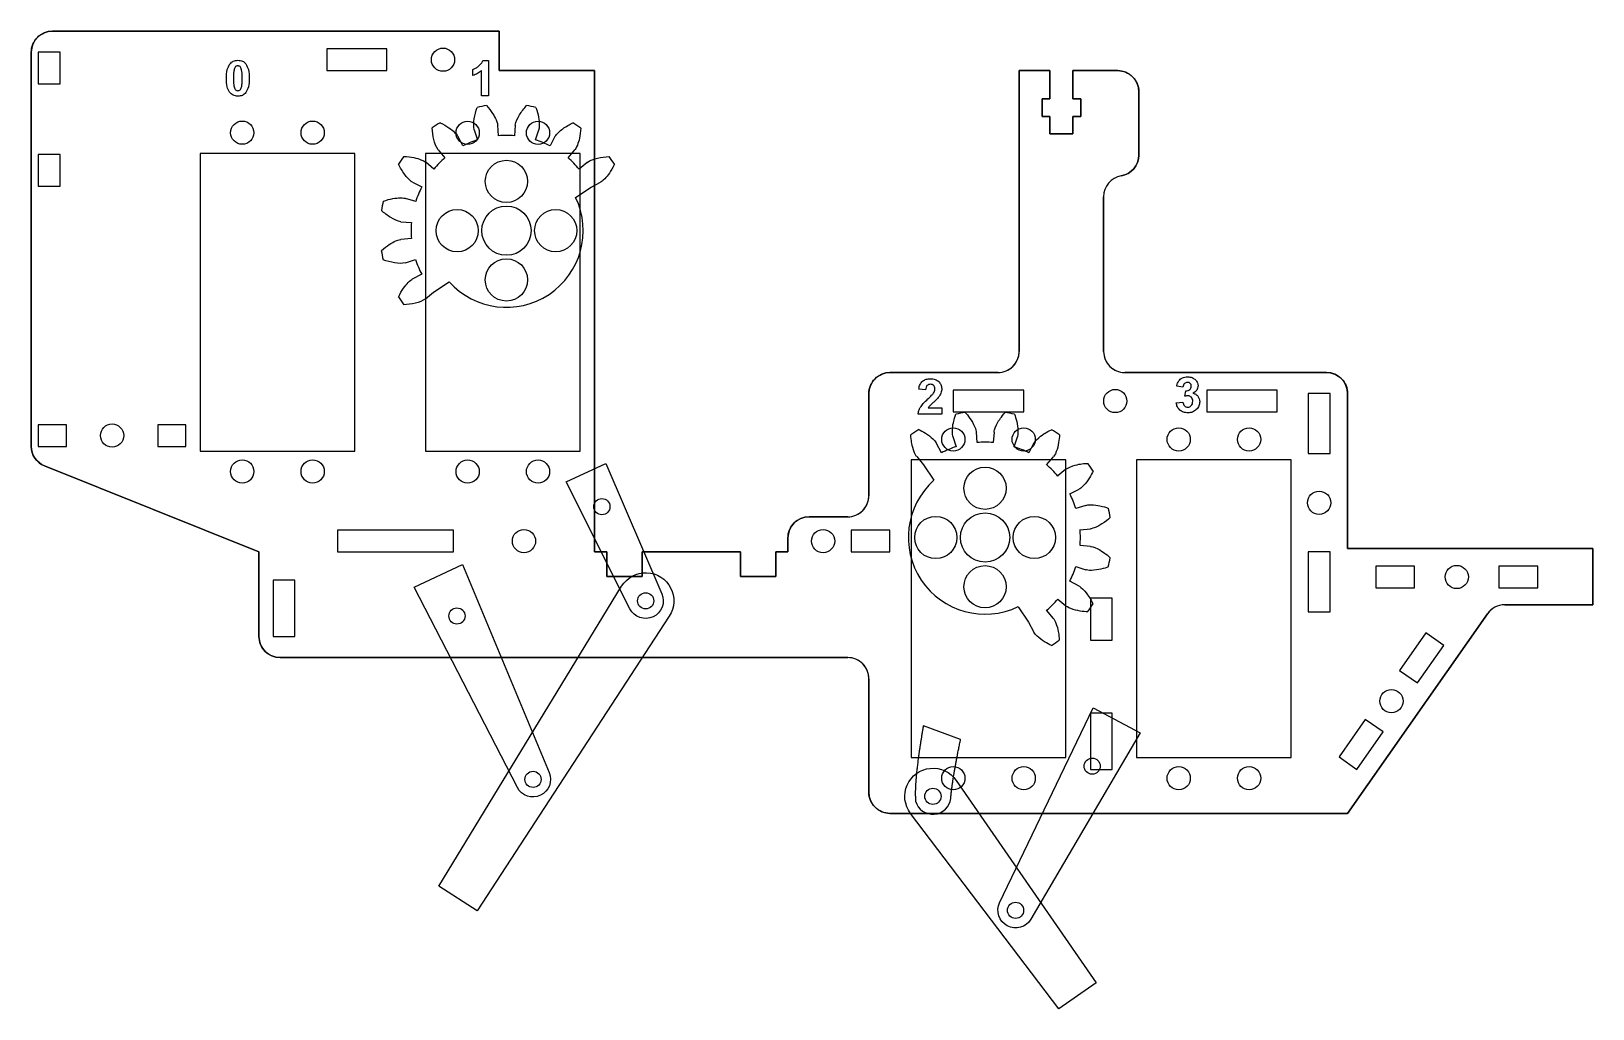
# Model space of a CAD drawing. Header units: millimetres. Extents: x -143 to 79, y 18 to 157.
import ezdxf

# ---------------------------------------------------------------- set-up
doc = ezdxf.new("R2010")
doc.units = ezdxf.units.MM
doc.layers.get('0').update_dxf_attribs({"linetype": 'CONTINUOUS'})

msp = doc.modelspace()

# ---------------------------------------------------------------- linework, layer by layer
for p, q in [((-76.51, 156.54), (-140.01, 156.54)), ((-76.51, 150.94), (-76.51, 156.54)), ((-143.01, 153.54), (-143.01, 97.56)), ((-80.27, 150.23), (-80.27, 151.1)), ((-80.27, 150.23), (-80.27, 151.1)), ((-79.03, 147.34), (-79.03, 150.95)), ((-79.03, 147.34), (-79.03, 150.95)), ((-78.85, 152.37), (-78.07, 152.37)), ((-78.85, 152.37), (-78.07, 152.37)), ((-78.07, 152.37), (-78.07, 147.34)), ((-78.07, 152.37), (-78.07, 147.34)), ((-63.01, 150.94), (-76.51, 150.94)), ((-63.01, 82.54), (-63.01, 150.94)), ((1.69, 150.94), (-2.66, 150.94)), ((-2.66, 150.94), (-2.66, 111.04)), ((1.69, 146.94), (1.69, 150.94)), ((11.34, 150.94), (4.99, 150.94)), ((4.99, 150.94), (4.99, 146.94)), ((-78.07, 147.34), (-79.03, 147.34)), ((-78.07, 147.34), (-79.03, 147.34)), ((0.59, 144.44), (0.59, 146.94)), ((0.59, 146.94), (1.69, 146.94)), ((4.99, 146.94), (6.09, 146.94)), ((6.09, 146.94), (6.09, 144.44)), ((14.34, 138.94), (14.34, 147.94)), ((1.69, 144.44), (0.59, 144.44)), ((1.69, 141.94), (1.69, 144.44)), ((6.09, 144.44), (4.99, 144.44)), ((4.99, 144.44), (4.99, 141.94)), ((-80.07, 142.53), (-79.61, 141.1)), ((-76.61, 141.69), (-76.74, 143.18)), ((-74.24, 143.18), (-74.36, 141.69)), ((-71.36, 141.09), (-70.91, 142.52)), ((-81.69, 140.24), (-82.38, 141.57)), ((-68.6, 141.56), (-69.29, 140.23)), ((4.99, 141.94), (1.69, 141.94)), ((-85.83, 136.95), (-86.97, 137.92)), ((-85.2, 139.69), (-84.24, 138.54)), ((-66.75, 138.53), (-65.78, 139.67)), ((-64.01, 137.9), (-65.16, 136.94)), ((-65.16, 136.94), (-65.16, 136.94)), ((-88.86, 135.1), (-87.53, 134.41)), ((-65.67, 132.92), (-63.46, 134.39)), ((-63.46, 134.39), (-62.13, 135.08)), ((-88.39, 132.34), (-89.82, 132.79)), ((9.34, 111.04), (9.34, 133.02)), ((-90.48, 129.46), (-88.99, 129.34)), ((-88.99, 127.09), (-90.48, 126.96)), ((-89.83, 123.63), (-88.4, 124.09)), ((-87.54, 122.01), (-88.87, 121.32)), ((-87.54, 122.01), (-87.54, 122.01)), ((-85.84, 119.46), (-83.63, 120.94)), ((-86.99, 118.5), (-85.84, 119.46)), ((-5.66, 108.04), (-21.01, 108.04)), ((41.01, 108.04), (12.34, 108.04)), ((-24.01, 105.04), (-24.01, 90.54)), ((-15.96, 105.58), (-16.91, 105.68)), ((-15.96, 105.58), (-16.91, 105.68)), ((20.62, 105.97), (19.73, 106.12)), ((20.62, 105.97), (19.73, 106.12)), ((20.89, 104.66), (21, 105.44)), ((20.89, 104.66), (21, 105.44)), ((44.01, 83.04), (44.01, 105.04)), ((-13.66, 102.13), (-17.02, 102.13)), ((-13.66, 102.13), (-17.02, 102.13)), ((-15.57, 103.02), (-13.66, 103.02)), ((-15.57, 103.02), (-13.66, 103.02)), ((-13.66, 103.02), (-13.66, 102.13)), ((-13.66, 103.02), (-13.66, 102.13)), ((19.66, 103.73), (20.59, 103.84)), ((19.66, 103.73), (20.59, 103.84)), ((-13.69, 96.64), (-14.38, 97.97)), ((-12.06, 98.93), (-11.61, 97.5)), ((-8.61, 98.09), (-8.74, 99.58)), ((-6.23, 99.58), (-6.36, 98.09)), ((-6.36, 98.09), (-6.36, 98.09)), ((-3.36, 97.49), (-2.91, 98.92)), ((-0.6, 97.96), (-1.29, 96.63)), ((-17.2, 96.09), (-16.24, 94.94)), ((-11.61, 97.5), (-11.61, 97.5)), ((-1.29, 96.63), (-1.28, 96.63)), ((1.25, 94.93), (2.22, 96.07)), ((-141.13, 94.78), (-110.66, 82.54)), ((-16.24, 94.94), (-14.76, 92.73)), ((1.25, 94.93), (1.25, 94.93)), ((3.99, 94.3), (2.84, 93.34)), ((2.84, 93.34), (2.85, 93.33)), ((4.54, 90.79), (5.87, 91.48)), ((4.54, 90.79), (4.54, 90.79)), ((6.83, 89.16), (5.4, 88.71)), ((-27.01, 87.54), (-32.51, 87.54)), ((5.4, 88.71), (5.4, 88.71)), ((-35.51, 84.54), (-35.51, 82.54)), ((5.99, 85.71), (7.48, 85.84)), ((5.99, 85.71), (5.99, 85.71)), ((-110.66, 82.54), (-110.66, 70.54)), ((-61.23, 82.54), (-63.01, 82.54)), ((-61.23, 79.04), (-61.23, 82.54)), ((-42.23, 82.54), (-56.23, 82.54)), ((-56.23, 82.54), (-56.23, 79.04)), ((-42.23, 79.04), (-42.23, 82.54)), ((-35.51, 82.54), (-37.23, 82.54)), ((-37.23, 82.54), (-37.23, 79.04)), ((7.48, 83.33), (5.99, 83.46)), ((5.99, 83.46), (5.99, 83.46)), ((78.84, 83.04), (44.01, 83.04)), ((78.84, 75.04), (78.84, 83.04)), ((5.39, 80.47), (5.39, 80.46)), ((5.39, 80.46), (6.82, 80.01)), ((-56.23, 79.04), (-61.23, 79.04)), ((-37.23, 79.04), (-42.23, 79.04)), ((5.86, 77.7), (4.53, 78.39)), ((4.53, 78.39), (4.53, 78.38)), ((2.83, 75.85), (2.83, 75.85)), ((2.83, 75.85), (3.97, 74.88)), ((-2.78, 74.77), (-1.31, 72.56)), ((1.24, 74.26), (1.23, 74.25)), ((2.2, 73.11), (1.24, 74.26)), ((44.01, 45.4), (63.87, 73.76)), ((66.32, 75.04), (78.84, 75.04)), ((-1.31, 72.56), (-0.62, 71.23)), ((-107.66, 67.54), (-27.01, 67.54)), ((-24.01, 64.54), (-24.01, 48.4)), ((-10.97, 55.91), (-16.27, 57.82)), ((-21.01, 45.4), (44.01, 45.4))]:
    msp.add_line(p, q)
for points in [[(11.34, 150.94, -0.414214), (14.34, 147.94), (14.34, 138.94, -0.365977), (11.84, 135.98, 0.365977), (9.34, 133.02), (9.34, 111.04, 0.414214), (12.34, 108.04), (41.01, 108.04, -0.414214), (44.01, 105.04), (44.01, 83.04), (78.84, 83.04), (78.84, 75.04), (66.32, 75.04, 0.244698), (63.87, 73.76), (44.01, 45.4), (-21.01, 45.4, -0.414214), (-24.01, 48.4), (-24.01, 64.54, 0.414214), (-27.01, 67.54), (-107.66, 67.54, -0.414214), (-110.66, 70.54), (-110.66, 82.54), (-141.13, 94.78, -0.306235), (-143.01, 97.56), (-143.01, 153.54, -0.414214), (-140.01, 156.54), (-76.51, 156.54), (-76.51, 150.94), (-63.01, 150.94), (-63.01, 82.54), (-61.23, 82.54), (-61.23, 79.04), (-56.23, 79.04), (-56.23, 82.54), (-42.23, 82.54), (-42.23, 79.04), (-37.23, 79.04), (-37.23, 82.54), (-35.51, 82.54), (-35.51, 84.54, -0.414214), (-32.51, 87.54), (-27.01, 87.54, 0.414214), (-24.01, 90.54), (-24.01, 105.04, -0.414214), (-21.01, 108.04), (-5.66, 108.04, 0.414214), (-2.66, 111.04), (-2.66, 150.94), (1.69, 150.94), (1.69, 146.94), (0.59, 146.94), (0.59, 144.44), (1.69, 144.44), (1.69, 141.94), (4.99, 141.94), (4.99, 144.44), (6.09, 144.44), (6.09, 146.94), (4.99, 146.94), (4.99, 150.94)], [(-66.99, 92.52), (-61.4, 95.12), (-53.42, 76.59, -0.971317), (-57.95, 74.48)], [(-69.42, 51.19, -0.960098), (-73.94, 49.08), (-88.63, 77.56), (-81.74, 80.76)], [(-79.68, 31.54), (-85.1, 35.08), (-59.13, 77.68, -1.015427), (-52.37, 73.41)], [(-5.43, 32.71), (7.85, 60.4), (14.53, 56.85), (-1.01, 30.36, -0.959201)], [(8.29, 21.31), (2.98, 17.64), (-18.09, 45.4, -1.022298), (-11.62, 50.09)]]:
    msp.add_lwpolyline(points, format="xyb", close=True)
for points in [[(-142.01, 149.04), (-138.91, 149.04), (-138.91, 153.54), (-142.01, 153.54)], [(-142.01, 149.04), (-138.91, 149.04), (-138.91, 153.54), (-142.01, 153.54)], [(-101.01, 154.04), (-101.01, 150.94), (-92.51, 150.94), (-92.51, 154.04)], [(-101.01, 154.04), (-101.01, 150.94), (-92.51, 150.94), (-92.51, 154.04)], [(-142.01, 134.54), (-138.91, 134.54), (-138.91, 139.04), (-142.01, 139.04)], [(-142.01, 134.54), (-138.91, 134.54), (-138.91, 139.04), (-142.01, 139.04)], [(-119.03, 96.88), (-97.03, 96.88), (-97.03, 139.18), (-119.03, 139.18)], [(-119.03, 96.88), (-97.03, 96.88), (-97.03, 139.18), (-119.03, 139.18)], [(-65.01, 139.18), (-87.01, 139.18), (-87.01, 96.88), (-65.01, 96.88)], [(-65.01, 139.18), (-87.01, 139.18), (-87.01, 96.88), (-65.01, 96.88)], [(-12.01, 102.44), (-2.01, 102.44), (-2.01, 105.54), (-12.01, 105.54)], [(-12.01, 102.44), (-2.01, 102.44), (-2.01, 105.54), (-12.01, 105.54)], [(24.01, 102.44), (34.01, 102.44), (34.01, 105.54), (24.01, 105.54)], [(24.01, 102.44), (34.01, 102.44), (34.01, 105.54), (24.01, 105.54)], [(38.41, 96.54), (41.51, 96.54), (41.51, 105.04), (38.41, 105.04)], [(38.41, 96.54), (41.51, 96.54), (41.51, 105.04), (38.41, 105.04)], [(-142.01, 100.63), (-142.01, 97.53), (-138.01, 97.53), (-138.01, 100.63)], [(-142.01, 100.63), (-142.01, 97.53), (-138.01, 97.53), (-138.01, 100.63)], [(-121.03, 100.63), (-125.03, 100.63), (-125.03, 97.53), (-121.03, 97.53)], [(-121.03, 100.63), (-125.03, 100.63), (-125.03, 97.53), (-121.03, 97.53)], [(-18.01, 53.32), (3.99, 53.32), (3.99, 95.62), (-18.01, 95.62)], [(-18.01, 53.32), (3.99, 53.32), (3.99, 95.62), (-18.01, 95.62)], [(36.01, 53.32), (36.01, 95.62), (14.01, 95.62), (14.01, 53.32)], [(36.01, 53.32), (36.01, 95.62), (14.01, 95.62), (14.01, 53.32)], [(-99.51, 85.64), (-99.51, 82.54), (-83.01, 82.54), (-83.01, 85.64)], [(-99.51, 85.64), (-99.51, 82.54), (-83.01, 82.54), (-83.01, 85.64)], [(-26.51, 85.64), (-26.51, 82.54), (-21.01, 82.54), (-21.01, 85.64)], [(-26.51, 85.64), (-26.51, 82.54), (-21.01, 82.54), (-21.01, 85.64)], [(38.41, 74.04), (41.51, 74.04), (41.51, 82.54), (38.41, 82.54)], [(38.41, 74.04), (41.51, 74.04), (41.51, 82.54), (38.41, 82.54)], [(48.01, 77.44), (53.51, 77.44), (53.51, 80.54), (48.01, 80.54)], [(48.01, 77.44), (53.51, 77.44), (53.51, 80.54), (48.01, 80.54)], [(65.51, 77.44), (71.01, 77.44), (71.01, 80.54), (65.51, 80.54)], [(65.51, 77.44), (71.01, 77.44), (71.01, 80.54), (65.51, 80.54)], [(-108.66, 70.54), (-105.56, 70.54), (-105.56, 78.54), (-108.66, 78.54)], [(-108.66, 70.54), (-105.56, 70.54), (-105.56, 78.54), (-108.66, 78.54)], [(7.46, 70), (10.56, 70), (10.56, 76), (7.46, 76)], [(7.46, 70), (10.56, 70), (10.56, 76), (7.46, 76)], [(55.13, 71.04), (51.4, 65.72), (53.94, 63.94), (57.67, 69.26)], [(55.13, 71.04), (51.4, 65.72), (53.94, 63.94), (57.67, 69.26)], [(7.46, 51.62), (10.56, 51.62), (10.56, 59.62), (7.46, 59.62)], [(7.46, 51.62), (10.56, 51.62), (10.56, 59.62), (7.46, 59.62)], [(49.06, 56.97), (46.52, 58.75), (42.8, 53.43), (45.34, 51.65)], [(49.06, 56.97), (46.52, 58.75), (42.8, 53.43), (45.34, 51.65)]]:
    msp.add_lwpolyline(points, close=True)
for centre, radius in [((-84.51, 152.49), 1.65), ((-84.51, 152.49), 1.65), ((-113.03, 142.12), 1.65), ((-113.03, 142.12), 1.65), ((-103.03, 142.12), 1.65), ((-103.03, 142.12), 1.65), ((-81.01, 142.1), 1.65), ((-81.01, 142.1), 1.65), ((-71.01, 142.1), 1.65), ((-71.01, 142.1), 1.65), ((-75.5, 135.2), 3), ((-82.5, 128.2), 3), ((-75.5, 128.2), 3.5), ((-68.5, 128.2), 3), ((-75.5, 121.2), 3), ((11, 103.99), 1.65), ((11, 103.99), 1.65), ((-131.52, 99.08), 1.65), ((-131.52, 99.08), 1.65), ((-12.01, 98.54), 1.65), ((-12.01, 98.54), 1.65), ((-2.01, 98.54), 1.65), ((-2.01, 98.54), 1.65), ((20.01, 98.54), 1.65), ((20.01, 98.54), 1.65), ((30.01, 98.54), 1.65), ((30.01, 98.54), 1.65), ((-113.03, 93.98), 1.65), ((-113.03, 93.98), 1.65), ((-103.03, 93.98), 1.65), ((-103.03, 93.98), 1.65), ((-81.01, 93.97), 1.65), ((-81.01, 93.97), 1.65), ((-71.01, 93.97), 1.65), ((-71.01, 93.97), 1.65), ((-7.5, 91.6), 3), ((39.96, 89.54), 1.65), ((39.96, 89.54), 1.65), ((-61.94, 88.98), 1.15), ((-14.5, 84.6), 3), ((-7.5, 84.6), 3.5), ((-0.5, 84.6), 3), ((-73.01, 84.09), 1.65), ((-73.01, 84.09), 1.65), ((-30.51, 84.09), 1.65), ((-30.51, 84.09), 1.65), ((-7.5, 77.6), 3), ((59.51, 78.99), 1.65), ((59.51, 78.99), 1.65), ((-55.72, 75.6), 1.15), ((-55.72, 75.6), 1.15), ((-82.53, 73.45), 1.15), ((50.23, 61.35), 1.65), ((50.23, 61.35), 1.65), ((7.72, 52.11), 1.15), ((-71.72, 50.23), 1.15), ((-71.72, 50.23), 1.15), ((-12.01, 50.4), 1.65), ((-12.01, 50.4), 1.65), ((-2.01, 50.4), 1.65), ((-2.01, 50.4), 1.65), ((20.01, 50.4), 1.65), ((20.01, 50.4), 1.65), ((30.01, 50.4), 1.65), ((30.01, 50.4), 1.65), ((-14.91, 47.82), 1.15), ((-14.91, 47.82), 1.15), ((-3.17, 31.62), 1.15), ((-3.17, 31.62), 1.15)]:
    msp.add_circle(centre, radius)
for centre, radius, start, end in [((-140.01, 153.54), 3, 90, 180), ((11.34, 147.94), 3, 0, 90), ((-75.5, 128.2), 18, 99.081, 103.319), ((-75.5, 128.2), 18, 76.5811, 80.819), ((-75.5, 128.2), 18, 121.581, 125.819), ((-75.5, 128.2), 18, 54.081, 58.319), ((-75.5, 128.2), 13.54, 107.6837, 117.2163), ((-75.5, 128.2), 13.54, 85.1837, 94.7163), ((-75.5, 128.2), 13.54, 62.6837, 72.2163), ((-75.5, 128.2), 18, 144.081, 148.319), ((-75.5, 128.2), 13.54, 130.1837, 139.7163), ((-75.5, 128.2), 13.54, 40.1828, 49.7163), ((-75.5, 128.2), 18, 31.581, 35.819), ((11.34, 138.94), 3, -80.4059, 0), ((12.34, 133.02), 3, 99.5941, 180), ((-75.5, 128.2), 13.54, 152.6837, 162.2163), ((-75.5, 128.2), 18, 166.581, 170.819), ((-75.5, 128.2), 10.9, -138.2369, 25.6369), ((-75.5, 128.2), 13.54, 175.1837, 184.7163), ((-75.5, 128.2), 18, 189.081, 193.319), ((-75.5, 128.2), 13.54, 197.6837, 207.2167), ((-75.5, 128.2), 18, 211.581, 215.819), ((-5.66, 111.04), 3, -90, 0), ((12.34, 111.04), 3, 180, 270), ((-21.01, 105.04), 3, 90, 180), ((41.01, 105.04), 3, 0, 90), ((-7.5, 84.6), 18, 99.0743, 103.3123), ((-7.5, 84.6), 18, 76.5743, 80.8123), ((-7.5, 84.6), 18, 121.5743, 125.8123), ((-7.5, 84.6), 18, 54.0743, 58.3123), ((-7.5, 84.6), 13.54, 85.1714, 94.7145), ((-140.01, 97.56), 3, 180, 248.1056), ((-7.5, 84.6), 13.54, 107.6744, 117.2146), ((-7.5, 84.6), 13.54, 62.6687, 72.2145), ((-7.5, 84.6), 13.54, 40.1665, 49.7176), ((-7.5, 84.6), 18, 31.5743, 35.8123), ((-7.5, 84.6), 10.9, 131.7574, 295.6375), ((-27.01, 90.54), 3, -90, 0), ((-7.5, 84.6), 13.54, 17.6653, 27.2197), ((-7.5, 84.6), 18, 9.0743, 13.3123), ((-32.51, 84.54), 3, 90, 180), ((-7.5, 84.6), 13.54, -4.8347, 4.7209), ((-7.5, 84.6), 13.54, 332.6664, 342.2209), ((-7.5, 84.6), 18, 346.5743, 350.8123), ((-7.5, 84.6), 13.54, 310.1685, 319.7198), ((-7.5, 84.6), 18, 324.0743, 328.3123), ((66.32, 72.04), 3, 90, 145), ((-107.66, 70.54), 3, 180, 270), ((-7.5, 84.6), 18, 301.5743, 305.8123), ((-27.01, 64.54), 3, 0, 90), ((-21.01, 48.4), 3, 180, 270), ((-14.91, 47.82), 2.55, 195.3253, 353.4323)]:
    msp.add_arc(centre, radius, start, end)
for points, degree, knots in [([(-115.28, 149.87), (-115.28, 150.28), (-115.27, 151), (-114.93, 151.63), (-114.79, 151.9)], 3, [0, 0, 0, 0, 0.1223003, 0.2122545, 0.2122545, 0.2122545, 0.2122545]), ([(-115.28, 149.87), (-115.28, 150.28), (-115.27, 151), (-114.93, 151.63), (-114.79, 151.9)], 3, [0, 0, 0, 0, 0.1223003, 0.2122545, 0.2122545, 0.2122545, 0.2122545]), ([(-114.79, 151.9), (-114.64, 152.05), (-114.32, 152.36), (-113.88, 152.4), (-113.66, 152.41)], 3, [0, 0, 0, 0, 0.0620552, 0.1280818, 0.1280818, 0.1280818, 0.1280818]), ([(-114.79, 151.9), (-114.64, 152.05), (-114.32, 152.36), (-113.88, 152.4), (-113.66, 152.41)], 3, [0, 0, 0, 0, 0.0620552, 0.1280818, 0.1280818, 0.1280818, 0.1280818]), ([(-114.18, 151.11), (-114.21, 150.94), (-114.28, 150.53), (-114.28, 150.11), (-114.28, 149.85)], 3, [0, 0, 0, 0, 0.0505376, 0.1260299, 0.1260299, 0.1260299, 0.1260299]), ([(-113.97, 151.51), (-114.01, 151.46), (-114.12, 151.34), (-114.16, 151.19), (-114.18, 151.11)], 3, [0, 0, 0, 0, 0.01959082, 0.04549362, 0.04549362, 0.04549362, 0.04549362]), ([(-113.66, 151.62), (-113.71, 151.61), (-113.83, 151.6), (-113.92, 151.54), (-113.97, 151.51)], 3, [0, 0, 0, 0, 0.01673104, 0.03361499, 0.03361499, 0.03361499, 0.03361499]), ([(-113.66, 152.41), (-113.43, 152.4), (-112.99, 152.36), (-112.67, 152.05), (-112.52, 151.9)], 3, [0, 0, 0, 0, 0.0661437, 0.1287183, 0.1287183, 0.1287183, 0.1287183]), ([(-113.66, 152.41), (-113.43, 152.4), (-112.99, 152.36), (-112.67, 152.05), (-112.52, 151.9)], 3, [0, 0, 0, 0, 0.0661437, 0.1287183, 0.1287183, 0.1287183, 0.1287183]), ([(-113.35, 151.51), (-113.4, 151.54), (-113.49, 151.6), (-113.6, 151.61), (-113.66, 151.62)], 3, [0, 0, 0, 0, 0.01666258, 0.0333094, 0.0333094, 0.0333094, 0.0333094]), ([(-113.12, 151.06), (-113.15, 151.16), (-113.19, 151.32), (-113.3, 151.45), (-113.35, 151.51)], 3, [0, 0, 0, 0, 0.02938423, 0.05006312, 0.05006312, 0.05006312, 0.05006312]), ([(-113.04, 149.85), (-113.03, 150.1), (-113.03, 150.51), (-113.1, 150.91), (-113.12, 151.06)], 3, [0, 0, 0, 0, 0.074374, 0.1215029, 0.1215029, 0.1215029, 0.1215029]), ([(-112.52, 151.9), (-112.38, 151.63), (-112.04, 150.99), (-112.03, 150.27), (-112.03, 149.85)], 3, [0, 0, 0, 0, 0.0896154, 0.2125023, 0.2125023, 0.2125023, 0.2125023]), ([(-112.52, 151.9), (-112.38, 151.63), (-112.04, 150.99), (-112.03, 150.27), (-112.03, 149.85)], 3, [0, 0, 0, 0, 0.0896154, 0.2125023, 0.2125023, 0.2125023, 0.2125023]), ([(-80.27, 151.1), (-80.14, 151.15), (-79.85, 151.27), (-79.59, 151.46), (-79.46, 151.56)], 3, [0, 0, 0, 0, 0.04306039, 0.09432315, 0.09432315, 0.09432315, 0.09432315]), ([(-80.27, 151.1), (-80.14, 151.15), (-79.85, 151.27), (-79.59, 151.46), (-79.46, 151.56)], 3, [0, 0, 0, 0, 0.04306039, 0.09432315, 0.09432315, 0.09432315, 0.09432315]), ([(-79.03, 150.95), (-79.22, 150.8), (-79.59, 150.49), (-80.04, 150.32), (-80.27, 150.23)], 3, [0, 0, 0, 0, 0.0715553, 0.1447211, 0.1447211, 0.1447211, 0.1447211]), ([(-79.03, 150.95), (-79.22, 150.8), (-79.59, 150.49), (-80.04, 150.32), (-80.27, 150.23)], 3, [0, 0, 0, 0, 0.0715553, 0.1447211, 0.1447211, 0.1447211, 0.1447211]), ([(-79.46, 151.56), (-79.32, 151.68), (-79.06, 151.9), (-78.92, 152.22), (-78.85, 152.37)], 3, [0, 0, 0, 0, 0.0526879, 0.1015913, 0.1015913, 0.1015913, 0.1015913]), ([(-79.46, 151.56), (-79.32, 151.68), (-79.06, 151.9), (-78.92, 152.22), (-78.85, 152.37)], 3, [0, 0, 0, 0, 0.0526879, 0.1015913, 0.1015913, 0.1015913, 0.1015913]), ([(-114.84, 147.86), (-114.97, 148.12), (-115.28, 148.74), (-115.28, 149.45), (-115.28, 149.87)], 3, [0, 0, 0, 0, 0.0852498, 0.2080389, 0.2080389, 0.2080389, 0.2080389]), ([(-114.84, 147.86), (-114.97, 148.12), (-115.28, 148.74), (-115.28, 149.45), (-115.28, 149.87)], 3, [0, 0, 0, 0, 0.0852498, 0.2080389, 0.2080389, 0.2080389, 0.2080389]), ([(-114.28, 149.85), (-114.28, 149.61), (-114.28, 149.2), (-114.22, 148.8), (-114.19, 148.64)], 3, [0, 0, 0, 0, 0.0744594, 0.1218422, 0.1218422, 0.1218422, 0.1218422]), ([(-114.19, 148.64), (-114.16, 148.55), (-114.12, 148.38), (-114.01, 148.26), (-113.97, 148.2)], 3, [0, 0, 0, 0, 0.02911412, 0.04957076, 0.04957076, 0.04957076, 0.04957076]), ([(-113.13, 148.6), (-113.11, 148.77), (-113.03, 149.18), (-113.03, 149.6), (-113.04, 149.85)], 3, [0, 0, 0, 0, 0.050284, 0.1256909, 0.1256909, 0.1256909, 0.1256909]), ([(-112.03, 149.85), (-112.03, 149.44), (-112.04, 148.71), (-112.38, 148.08), (-112.52, 147.81)], 3, [0, 0, 0, 0, 0.1228104, 0.2129205, 0.2129205, 0.2129205, 0.2129205]), ([(-112.03, 149.85), (-112.03, 149.44), (-112.04, 148.71), (-112.38, 148.08), (-112.52, 147.81)], 3, [0, 0, 0, 0, 0.1228104, 0.2129205, 0.2129205, 0.2129205, 0.2129205]), ([(-113.66, 147.3), (-113.89, 147.32), (-114.35, 147.37), (-114.67, 147.7), (-114.84, 147.86)], 3, [0, 0, 0, 0, 0.0675224, 0.1342885, 0.1342885, 0.1342885, 0.1342885]), ([(-113.66, 147.3), (-113.89, 147.32), (-114.35, 147.37), (-114.67, 147.7), (-114.84, 147.86)], 3, [0, 0, 0, 0, 0.0675224, 0.1342885, 0.1342885, 0.1342885, 0.1342885]), ([(-113.97, 148.2), (-113.92, 148.17), (-113.83, 148.11), (-113.71, 148.1), (-113.66, 148.09)], 3, [0, 0, 0, 0, 0.01675697, 0.03347382, 0.03347382, 0.03347382, 0.03347382]), ([(-113.66, 148.09), (-113.6, 148.1), (-113.49, 148.11), (-113.39, 148.17), (-113.35, 148.2)], 3, [0, 0, 0, 0, 0.01671684, 0.03347383, 0.03347383, 0.03347383, 0.03347383]), ([(-112.52, 147.81), (-112.68, 147.66), (-112.99, 147.35), (-113.43, 147.32), (-113.66, 147.3)], 3, [0, 0, 0, 0, 0.0620552, 0.1280817, 0.1280817, 0.1280817, 0.1280817]), ([(-112.52, 147.81), (-112.68, 147.66), (-112.99, 147.35), (-113.43, 147.32), (-113.66, 147.3)], 3, [0, 0, 0, 0, 0.0620552, 0.1280817, 0.1280817, 0.1280817, 0.1280817]), ([(-113.35, 148.2), (-113.3, 148.25), (-113.2, 148.37), (-113.16, 148.52), (-113.13, 148.6)], 3, [0, 0, 0, 0, 0.01979271, 0.0457756, 0.0457756, 0.0457756, 0.0457756]), ([(-80.07, 142.53), (-80.19, 143), (-80.15, 143.58), (-79.99, 144.64), (-79.84, 145.19), (-79.65, 145.72)], 3, [-0.3238903, -0.3238903, -0.3238903, -0.3238903, -0.167148, -0.167148, 0, 0, 0, 0]), ([(-78.34, 145.97), (-77.62, 145.18), (-77.19, 144.46), (-76.79, 143.52), (-76.75, 143.26), (-76.74, 143.18)], 3, [-0.05607767, -0.05607767, -0.05607767, -0.05607767, -0.02449158, -0.02449158, 0, 0, 0, 0]), ([(-74.24, 143.18), (-74.17, 143.67), (-73.91, 144.19), (-73.35, 145.11), (-73, 145.56), (-72.63, 145.97)], 3, [-0.3238866, -0.3238866, -0.3238866, -0.3238866, -0.1671458, -0.1671458, 0, 0, 0, 0]), ([(-71.32, 145.71), (-70.96, 144.7), (-70.84, 143.87), (-70.83, 142.85), (-70.89, 142.6), (-70.91, 142.52)], 3, [-0.05606798, -0.05606798, -0.05606798, -0.05606798, -0.02449158, -0.02449158, 0, 0, 0, 0]), ([(-85.2, 139.69), (-85.49, 140.08), (-85.68, 140.63), (-85.94, 141.67), (-86.01, 142.24), (-86.03, 142.8)], 3, [-0.3238902, -0.3238902, -0.3238902, -0.3238902, -0.167148, -0.167148, 0, 0, 0, 0]), ([(-84.93, 143.53), (-83.95, 143.08), (-83.28, 142.57), (-82.55, 141.86), (-82.42, 141.64), (-82.38, 141.57)], 3, [-0.05607767, -0.05607767, -0.05607767, -0.05607767, -0.02449158, -0.02449158, 0, 0, 0, 0]), ([(-68.6, 141.56), (-68.35, 141.98), (-67.91, 142.36), (-67.05, 143), (-66.55, 143.28), (-66.05, 143.52)], 3, [-0.3238802, -0.3238802, -0.3238802, -0.3238802, -0.1671421, -0.1671421, 0, 0, 0, 0]), ([(-64.94, 142.78), (-64.99, 141.7), (-65.2, 140.89), (-65.58, 139.95), (-65.73, 139.74), (-65.78, 139.67)], 3, [-0.05610873, -0.05610873, -0.05610873, -0.05610873, -0.02449158, -0.02449158, 0, 0, 0, 0]), ([(-88.86, 135.1), (-89.28, 135.35), (-89.66, 135.79), (-90.3, 136.65), (-90.58, 137.15), (-90.82, 137.65)], 3, [-0.3238902, -0.3238902, -0.3238902, -0.3238902, -0.167148, -0.167148, 0, 0, 0, 0]), ([(-90.08, 138.76), (-89, 138.71), (-88.19, 138.5), (-87.25, 138.12), (-87.04, 137.97), (-86.97, 137.92)], 3, [-0.05607763, -0.05607763, -0.05607763, -0.05607763, -0.02449158, -0.02449158, 0, 0, 0, 0]), ([(-64.01, 137.9), (-63.62, 138.19), (-63.07, 138.38), (-62.03, 138.64), (-61.46, 138.71), (-60.9, 138.73)], 3, [-0.3238921, -0.3238921, -0.3238921, -0.3238921, -0.1671489, -0.1671489, 0, 0, 0, 0]), ([(-60.17, 137.63), (-60.62, 136.65), (-61.13, 135.98), (-61.84, 135.26), (-62.06, 135.12), (-62.13, 135.08)], 3, [-0.05617998, -0.05617998, -0.05617998, -0.05617998, -0.02453467, -0.02453467, 0, 0, 0, 0]), ([(-90.48, 129.46), (-90.97, 129.53), (-91.49, 129.79), (-92.41, 130.35), (-92.86, 130.7), (-93.27, 131.07)], 3, [-0.3238902, -0.3238902, -0.3238902, -0.3238902, -0.167148, -0.167148, 0, 0, 0, 0]), ([(-93.01, 132.38), (-92, 132.74), (-91.17, 132.86), (-90.15, 132.87), (-89.9, 132.81), (-89.82, 132.79)], 3, [-0.05607763, -0.05607763, -0.05607763, -0.05607763, -0.02449159, -0.02449159, 0, 0, 0, 0]), ([(-93.27, 125.36), (-92.48, 126.08), (-91.76, 126.51), (-90.82, 126.91), (-90.56, 126.95), (-90.48, 126.96)], 3, [-0.0560776, -0.0560776, -0.0560776, -0.0560776, -0.02449159, -0.02449159, 0, 0, 0, 0]), ([(-89.83, 123.63), (-90.3, 123.51), (-90.88, 123.55), (-91.94, 123.71), (-92.49, 123.86), (-93.02, 124.05)], 3, [-0.3238902, -0.3238902, -0.3238902, -0.3238902, -0.1671479, -0.1671479, 0, 0, 0, 0]), ([(-90.83, 118.77), (-90.38, 119.75), (-89.87, 120.42), (-89.16, 121.15), (-88.94, 121.28), (-88.87, 121.32)], 3, [-0.05607302, -0.05607302, -0.05607302, -0.05607302, -0.02448977, -0.02448977, 0, 0, 0, 0]), ([(-86.99, 118.5), (-87.38, 118.21), (-87.93, 118.02), (-88.97, 117.76), (-89.54, 117.69), (-90.1, 117.67)], 3, [-0.323896, -0.323896, -0.323896, -0.323896, -0.1671479, -0.1671479, 0, 0, 0, 0]), ([(-16.91, 105.68), (-16.88, 105.92), (-16.81, 106.36), (-16.51, 106.67), (-16.38, 106.82)], 3, [0, 0, 0, 0, 0.0703626, 0.128535, 0.128535, 0.128535, 0.128535]), ([(-16.91, 105.68), (-16.88, 105.92), (-16.81, 106.36), (-16.51, 106.67), (-16.38, 106.82)], 3, [0, 0, 0, 0, 0.0703626, 0.128535, 0.128535, 0.128535, 0.128535]), ([(-16.38, 106.82), (-16.21, 106.92), (-15.87, 107.13), (-15.46, 107.15), (-15.25, 107.16)], 3, [0, 0, 0, 0, 0.056979, 0.1196126, 0.1196126, 0.1196126, 0.1196126]), ([(-16.38, 106.82), (-16.21, 106.92), (-15.87, 107.13), (-15.46, 107.15), (-15.25, 107.16)], 3, [0, 0, 0, 0, 0.056979, 0.1196126, 0.1196126, 0.1196126, 0.1196126]), ([(-15.25, 107.16), (-15.02, 107.15), (-14.59, 107.13), (-14.24, 106.88), (-14.08, 106.76)], 3, [0, 0, 0, 0, 0.0669735, 0.1255622, 0.1255622, 0.1255622, 0.1255622]), ([(-15.25, 107.16), (-15.02, 107.15), (-14.59, 107.13), (-14.24, 106.88), (-14.08, 106.76)], 3, [0, 0, 0, 0, 0.0669735, 0.1255622, 0.1255622, 0.1255622, 0.1255622]), ([(-14.08, 106.76), (-13.96, 106.62), (-13.71, 106.34), (-13.68, 105.96), (-13.66, 105.77)], 3, [0, 0, 0, 0, 0.054981, 0.1106017, 0.1106017, 0.1106017, 0.1106017]), ([(-14.08, 106.76), (-13.96, 106.62), (-13.71, 106.34), (-13.68, 105.96), (-13.66, 105.77)], 3, [0, 0, 0, 0, 0.054981, 0.1106017, 0.1106017, 0.1106017, 0.1106017]), ([(19.73, 106.12), (19.76, 106.26), (19.82, 106.52), (19.95, 106.74), (20.01, 106.85)], 3, [0, 0, 0, 0, 0.04244248, 0.07794465, 0.07794465, 0.07794465, 0.07794465]), ([(19.73, 106.12), (19.76, 106.26), (19.82, 106.52), (19.95, 106.74), (20.01, 106.85)], 3, [0, 0, 0, 0, 0.04244248, 0.07794465, 0.07794465, 0.07794465, 0.07794465]), ([(20.01, 106.85), (20.08, 106.93), (20.22, 107.11), (20.42, 107.22), (20.53, 107.27)], 3, [0, 0, 0, 0, 0.03307989, 0.06788836, 0.06788836, 0.06788836, 0.06788836]), ([(20.01, 106.85), (20.08, 106.93), (20.22, 107.11), (20.42, 107.22), (20.53, 107.27)], 3, [0, 0, 0, 0, 0.03307989, 0.06788836, 0.06788836, 0.06788836, 0.06788836]), ([(20.53, 107.27), (20.65, 107.32), (20.89, 107.41), (21.14, 107.43), (21.28, 107.43)], 3, [0, 0, 0, 0, 0.03737064, 0.07695834, 0.07695834, 0.07695834, 0.07695834]), ([(20.53, 107.27), (20.65, 107.32), (20.89, 107.41), (21.14, 107.43), (21.28, 107.43)], 3, [0, 0, 0, 0, 0.03737064, 0.07695834, 0.07695834, 0.07695834, 0.07695834]), ([(21.25, 106.64), (21.17, 106.63), (21.01, 106.62), (20.89, 106.52), (20.83, 106.47)], 3, [0, 0, 0, 0, 0.02321154, 0.04631841, 0.04631841, 0.04631841, 0.04631841]), ([(21.25, 106.64), (21.17, 106.63), (21.01, 106.62), (20.89, 106.52), (20.83, 106.47)], 3, [0, 0, 0, 0, 0.02321154, 0.04631841, 0.04631841, 0.04631841, 0.04631841]), ([(21.65, 106.49), (21.59, 106.54), (21.48, 106.63), (21.33, 106.64), (21.25, 106.64)], 3, [0, 0, 0, 0, 0.02083437, 0.04361986, 0.04361986, 0.04361986, 0.04361986]), ([(21.65, 106.49), (21.59, 106.54), (21.48, 106.63), (21.33, 106.64), (21.25, 106.64)], 3, [0, 0, 0, 0, 0.02083437, 0.04361986, 0.04361986, 0.04361986, 0.04361986]), ([(21.28, 107.43), (21.5, 107.42), (21.93, 107.38), (22.25, 107.11), (22.41, 106.98)], 3, [0, 0, 0, 0, 0.0647353, 0.124887, 0.124887, 0.124887, 0.124887]), ([(21.28, 107.43), (21.5, 107.42), (21.93, 107.38), (22.25, 107.11), (22.41, 106.98)], 3, [0, 0, 0, 0, 0.0647353, 0.124887, 0.124887, 0.124887, 0.124887]), ([(21.8, 106.09), (21.8, 106.17), (21.79, 106.32), (21.69, 106.44), (21.65, 106.49)], 3, [0, 0, 0, 0, 0.02303834, 0.04394461, 0.04394461, 0.04394461, 0.04394461]), ([(21.8, 106.09), (21.8, 106.17), (21.79, 106.32), (21.69, 106.44), (21.65, 106.49)], 3, [0, 0, 0, 0, 0.02303834, 0.04394461, 0.04394461, 0.04394461, 0.04394461]), ([(22.41, 106.98), (22.51, 106.86), (22.71, 106.61), (22.75, 106.3), (22.76, 106.15)], 3, [0, 0, 0, 0, 0.04735159, 0.09231322, 0.09231322, 0.09231322, 0.09231322]), ([(22.41, 106.98), (22.51, 106.86), (22.71, 106.61), (22.75, 106.3), (22.76, 106.15)], 3, [0, 0, 0, 0, 0.04735159, 0.09231322, 0.09231322, 0.09231322, 0.09231322]), ([(-16.7, 103.09), (-16.57, 103.27), (-16.25, 103.71), (-15.85, 104.08), (-15.62, 104.29)], 3, [0, 0, 0, 0, 0.0666559, 0.1620014, 0.1620014, 0.1620014, 0.1620014]), ([(-16.7, 103.09), (-16.57, 103.27), (-16.25, 103.71), (-15.85, 104.08), (-15.62, 104.29)], 3, [0, 0, 0, 0, 0.0666559, 0.1620014, 0.1620014, 0.1620014, 0.1620014]), ([(-15.75, 106.19), (-15.8, 106.11), (-15.93, 105.93), (-15.94, 105.71), (-15.96, 105.58)], 3, [0, 0, 0, 0, 0.02787532, 0.064515, 0.064515, 0.064515, 0.064515]), ([(-15.75, 106.19), (-15.8, 106.11), (-15.93, 105.93), (-15.94, 105.71), (-15.96, 105.58)], 3, [0, 0, 0, 0, 0.02787532, 0.064515, 0.064515, 0.064515, 0.064515]), ([(-15.27, 106.37), (-15.37, 106.36), (-15.54, 106.35), (-15.68, 106.24), (-15.75, 106.19)], 3, [0, 0, 0, 0, 0.0273791, 0.05226479, 0.05226479, 0.05226479, 0.05226479]), ([(-15.27, 106.37), (-15.37, 106.36), (-15.54, 106.35), (-15.68, 106.24), (-15.75, 106.19)], 3, [0, 0, 0, 0, 0.0273791, 0.05226479, 0.05226479, 0.05226479, 0.05226479]), ([(-15.62, 104.29), (-15.44, 104.46), (-15.16, 104.72), (-14.91, 105.01), (-14.82, 105.11)], 3, [0, 0, 0, 0, 0.072938, 0.1144242, 0.1144242, 0.1144242, 0.1144242]), ([(-15.62, 104.29), (-15.44, 104.46), (-15.16, 104.72), (-14.91, 105.01), (-14.82, 105.11)], 3, [0, 0, 0, 0, 0.072938, 0.1144242, 0.1144242, 0.1144242, 0.1144242]), ([(-14.8, 106.19), (-14.86, 106.24), (-15, 106.35), (-15.18, 106.36), (-15.27, 106.37)], 3, [0, 0, 0, 0, 0.02424863, 0.05168433, 0.05168433, 0.05168433, 0.05168433]), ([(-14.8, 106.19), (-14.86, 106.24), (-15, 106.35), (-15.18, 106.36), (-15.27, 106.37)], 3, [0, 0, 0, 0, 0.02424863, 0.05168433, 0.05168433, 0.05168433, 0.05168433]), ([(-14.82, 105.11), (-14.76, 105.21), (-14.65, 105.39), (-14.63, 105.6), (-14.62, 105.7)], 3, [0, 0, 0, 0, 0.03309345, 0.06273437, 0.06273437, 0.06273437, 0.06273437]), ([(-14.82, 105.11), (-14.76, 105.21), (-14.65, 105.39), (-14.63, 105.6), (-14.62, 105.7)], 3, [0, 0, 0, 0, 0.03309345, 0.06273437, 0.06273437, 0.06273437, 0.06273437]), ([(-14.62, 105.7), (-14.63, 105.8), (-14.64, 105.98), (-14.75, 106.13), (-14.8, 106.19)], 3, [0, 0, 0, 0, 0.0287019, 0.05331143, 0.05331143, 0.05331143, 0.05331143]), ([(-14.62, 105.7), (-14.63, 105.8), (-14.64, 105.98), (-14.75, 106.13), (-14.8, 106.19)], 3, [0, 0, 0, 0, 0.0287019, 0.05331143, 0.05331143, 0.05331143, 0.05331143]), ([(-14.16, 104.48), (-14.24, 104.39), (-14.44, 104.17), (-14.66, 103.97), (-14.79, 103.85)], 3, [0, 0, 0, 0, 0.0364824, 0.08972633, 0.08972633, 0.08972633, 0.08972633]), ([(-14.16, 104.48), (-14.24, 104.39), (-14.44, 104.17), (-14.66, 103.97), (-14.79, 103.85)], 3, [0, 0, 0, 0, 0.0364824, 0.08972633, 0.08972633, 0.08972633, 0.08972633]), ([(-13.78, 105.12), (-13.83, 105.02), (-13.93, 104.79), (-14.08, 104.59), (-14.16, 104.48)], 3, [0, 0, 0, 0, 0.03485123, 0.07469708, 0.07469708, 0.07469708, 0.07469708]), ([(-13.78, 105.12), (-13.83, 105.02), (-13.93, 104.79), (-14.08, 104.59), (-14.16, 104.48)], 3, [0, 0, 0, 0, 0.03485123, 0.07469708, 0.07469708, 0.07469708, 0.07469708]), ([(-13.66, 105.77), (-13.66, 105.66), (-13.67, 105.44), (-13.75, 105.23), (-13.78, 105.12)], 3, [0, 0, 0, 0, 0.03321163, 0.06606514, 0.06606514, 0.06606514, 0.06606514]), ([(-13.66, 105.77), (-13.66, 105.66), (-13.67, 105.44), (-13.75, 105.23), (-13.78, 105.12)], 3, [0, 0, 0, 0, 0.03321163, 0.06606514, 0.06606514, 0.06606514, 0.06606514]), ([(20.83, 106.47), (20.78, 106.4), (20.66, 106.26), (20.63, 106.07), (20.62, 105.97)], 3, [0, 0, 0, 0, 0.02526351, 0.05502389, 0.05502389, 0.05502389, 0.05502389]), ([(20.83, 106.47), (20.78, 106.4), (20.66, 106.26), (20.63, 106.07), (20.62, 105.97)], 3, [0, 0, 0, 0, 0.02526351, 0.05502389, 0.05502389, 0.05502389, 0.05502389]), ([(21.34, 104.73), (21.27, 104.73), (21.12, 104.72), (20.97, 104.68), (20.89, 104.66)], 3, [0, 0, 0, 0, 0.02033081, 0.04477138, 0.04477138, 0.04477138, 0.04477138]), ([(21.34, 104.73), (21.27, 104.73), (21.12, 104.72), (20.97, 104.68), (20.89, 104.66)], 3, [0, 0, 0, 0, 0.02033081, 0.04477138, 0.04477138, 0.04477138, 0.04477138]), ([(21, 105.44), (21.12, 105.44), (21.33, 105.44), (21.51, 105.56), (21.6, 105.61)], 3, [0, 0, 0, 0, 0.03454654, 0.06286688, 0.06286688, 0.06286688, 0.06286688]), ([(21, 105.44), (21.12, 105.44), (21.33, 105.44), (21.51, 105.56), (21.6, 105.61)], 3, [0, 0, 0, 0, 0.03454654, 0.06286688, 0.06286688, 0.06286688, 0.06286688]), ([(21.81, 104.52), (21.74, 104.58), (21.61, 104.7), (21.43, 104.72), (21.34, 104.73)], 3, [0, 0, 0, 0, 0.02683229, 0.05325988, 0.05325988, 0.05325988, 0.05325988]), ([(21.81, 104.52), (21.74, 104.58), (21.61, 104.7), (21.43, 104.72), (21.34, 104.73)], 3, [0, 0, 0, 0, 0.02683229, 0.05325988, 0.05325988, 0.05325988, 0.05325988]), ([(21.6, 105.61), (21.65, 105.68), (21.78, 105.81), (21.79, 105.99), (21.8, 106.09)], 3, [0, 0, 0, 0, 0.02604673, 0.05336324, 0.05336324, 0.05336324, 0.05336324]), ([(21.6, 105.61), (21.65, 105.68), (21.78, 105.81), (21.79, 105.99), (21.8, 106.09)], 3, [0, 0, 0, 0, 0.02604673, 0.05336324, 0.05336324, 0.05336324, 0.05336324]), ([(22.01, 103.95), (22, 104.06), (21.99, 104.27), (21.87, 104.44), (21.81, 104.52)], 3, [0, 0, 0, 0, 0.03283396, 0.06174876, 0.06174876, 0.06174876, 0.06174876]), ([(22.01, 103.95), (22, 104.06), (21.99, 104.27), (21.87, 104.44), (21.81, 104.52)], 3, [0, 0, 0, 0, 0.03283396, 0.06174876, 0.06174876, 0.06174876, 0.06174876]), ([(22.76, 106.15), (22.73, 105.93), (22.65, 105.48), (22.25, 105.23), (22.04, 105.09)], 3, [0, 0, 0, 0, 0.061982, 0.1329683, 0.1329683, 0.1329683, 0.1329683]), ([(22.76, 106.15), (22.73, 105.93), (22.65, 105.48), (22.25, 105.23), (22.04, 105.09)], 3, [0, 0, 0, 0, 0.061982, 0.1329683, 0.1329683, 0.1329683, 0.1329683]), ([(22.04, 105.09), (22.18, 105.05), (22.44, 104.98), (22.64, 104.78), (22.73, 104.68)], 3, [0, 0, 0, 0, 0.04149647, 0.08145545, 0.08145545, 0.08145545, 0.08145545]), ([(22.04, 105.09), (22.18, 105.05), (22.44, 104.98), (22.64, 104.78), (22.73, 104.68)], 3, [0, 0, 0, 0, 0.04149647, 0.08145545, 0.08145545, 0.08145545, 0.08145545]), ([(22.73, 104.68), (22.81, 104.57), (22.96, 104.33), (22.98, 104.05), (22.99, 103.9)], 3, [0, 0, 0, 0, 0.04046082, 0.08308492, 0.08308492, 0.08308492, 0.08308492]), ([(22.73, 104.68), (22.81, 104.57), (22.96, 104.33), (22.98, 104.05), (22.99, 103.9)], 3, [0, 0, 0, 0, 0.04046082, 0.08308492, 0.08308492, 0.08308492, 0.08308492]), ([(-17.02, 102.13), (-17, 102.3), (-16.94, 102.64), (-16.78, 102.94), (-16.7, 103.09)], 3, [0, 0, 0, 0, 0.0504194, 0.1017936, 0.1017936, 0.1017936, 0.1017936]), ([(-17.02, 102.13), (-17, 102.3), (-16.94, 102.64), (-16.78, 102.94), (-16.7, 103.09)], 3, [0, 0, 0, 0, 0.0504194, 0.1017936, 0.1017936, 0.1017936, 0.1017936]), ([(-15.37, 103.29), (-15.41, 103.25), (-15.48, 103.16), (-15.54, 103.07), (-15.57, 103.02)], 3, [0, 0, 0, 0, 0.01732177, 0.03305861, 0.03305861, 0.03305861, 0.03305861]), ([(-15.37, 103.29), (-15.41, 103.25), (-15.48, 103.16), (-15.54, 103.07), (-15.57, 103.02)], 3, [0, 0, 0, 0, 0.01732177, 0.03305861, 0.03305861, 0.03305861, 0.03305861]), ([(-14.79, 103.85), (-14.92, 103.73), (-15.12, 103.55), (-15.3, 103.36), (-15.37, 103.29)], 3, [0, 0, 0, 0, 0.05084489, 0.0800286, 0.0800286, 0.0800286, 0.0800286]), ([(-14.79, 103.85), (-14.92, 103.73), (-15.12, 103.55), (-15.3, 103.36), (-15.37, 103.29)], 3, [0, 0, 0, 0, 0.05084489, 0.0800286, 0.0800286, 0.0800286, 0.0800286]), ([(-12.06, 98.93), (-12.08, 99), (-12.18, 99.35), (-12.1, 100.46), (-12.02, 100.86), (-11.91, 101.3), (-11.8, 101.76), (-11.64, 102.12)], 3, [-0.4820081, -0.4820081, -0.4820081, -0.4820081, -0.2662236, -0.2662236, -0.1155307, -0.1155307, 0, 0, 0, 0]), ([(-10.34, 102.37), (-9.95, 101.98), (-9.33, 101.18), (-8.79, 99.94), (-8.75, 99.68), (-8.74, 99.58)], 3, [-0.08166046, -0.08166046, -0.08166046, -0.08166046, -0.02839237, -0.02839237, 0, 0, 0, 0]), ([(-6.23, 99.58), (-6.23, 99.66), (-6.18, 100.01), (-5.68, 101.02), (-5.45, 101.35), (-5.18, 101.72), (-4.91, 102.1), (-4.63, 102.37)], 3, [-0.4820081, -0.4820081, -0.4820081, -0.4820081, -0.2662236, -0.2662236, -0.1155307, -0.1155307, 0, 0, 0, 0]), ([(-3.32, 102.11), (-3.11, 101.6), (-2.85, 100.62), (-2.82, 99.27), (-2.88, 99.01), (-2.91, 98.92)], 3, [-0.08166046, -0.08166046, -0.08166046, -0.08166046, -0.02839237, -0.02839237, 0, 0, 0, 0]), ([(20.18, 102.7), (20.05, 102.85), (19.77, 103.14), (19.7, 103.53), (19.66, 103.73)], 3, [0, 0, 0, 0, 0.0574671, 0.1170697, 0.1170697, 0.1170697, 0.1170697]), ([(20.18, 102.7), (20.05, 102.85), (19.77, 103.14), (19.7, 103.53), (19.66, 103.73)], 3, [0, 0, 0, 0, 0.0574671, 0.1170697, 0.1170697, 0.1170697, 0.1170697]), ([(21.31, 102.31), (21.09, 102.33), (20.68, 102.35), (20.34, 102.59), (20.18, 102.7)], 3, [0, 0, 0, 0, 0.0629651, 0.1213857, 0.1213857, 0.1213857, 0.1213857]), ([(21.31, 102.31), (21.09, 102.33), (20.68, 102.35), (20.34, 102.59), (20.18, 102.7)], 3, [0, 0, 0, 0, 0.0629651, 0.1213857, 0.1213857, 0.1213857, 0.1213857]), ([(20.59, 103.84), (20.61, 103.73), (20.64, 103.53), (20.77, 103.37), (20.83, 103.3)], 3, [0, 0, 0, 0, 0.03241505, 0.06026373, 0.06026373, 0.06026373, 0.06026373]), ([(20.59, 103.84), (20.61, 103.73), (20.64, 103.53), (20.77, 103.37), (20.83, 103.3)], 3, [0, 0, 0, 0, 0.03241505, 0.06026373, 0.06026373, 0.06026373, 0.06026373]), ([(20.83, 103.3), (20.9, 103.24), (21.04, 103.13), (21.21, 103.12), (21.3, 103.11)], 3, [0, 0, 0, 0, 0.02573838, 0.05180039, 0.05180039, 0.05180039, 0.05180039]), ([(20.83, 103.3), (20.9, 103.24), (21.04, 103.13), (21.21, 103.12), (21.3, 103.11)], 3, [0, 0, 0, 0, 0.02573838, 0.05180039, 0.05180039, 0.05180039, 0.05180039]), ([(21.3, 103.11), (21.4, 103.12), (21.59, 103.14), (21.73, 103.27), (21.8, 103.34)], 3, [0, 0, 0, 0, 0.02791929, 0.05611754, 0.05611754, 0.05611754, 0.05611754]), ([(21.3, 103.11), (21.4, 103.12), (21.59, 103.14), (21.73, 103.27), (21.8, 103.34)], 3, [0, 0, 0, 0, 0.02791929, 0.05611754, 0.05611754, 0.05611754, 0.05611754]), ([(22.51, 102.78), (22.33, 102.64), (21.98, 102.37), (21.54, 102.33), (21.31, 102.31)], 3, [0, 0, 0, 0, 0.0643514, 0.1312498, 0.1312498, 0.1312498, 0.1312498]), ([(22.51, 102.78), (22.33, 102.64), (21.98, 102.37), (21.54, 102.33), (21.31, 102.31)], 3, [0, 0, 0, 0, 0.0643514, 0.1312498, 0.1312498, 0.1312498, 0.1312498]), ([(21.8, 103.34), (21.86, 103.42), (21.99, 103.6), (22, 103.83), (22.01, 103.95)], 3, [0, 0, 0, 0, 0.03063089, 0.06536196, 0.06536196, 0.06536196, 0.06536196]), ([(21.8, 103.34), (21.86, 103.42), (21.99, 103.6), (22, 103.83), (22.01, 103.95)], 3, [0, 0, 0, 0, 0.03063089, 0.06536196, 0.06536196, 0.06536196, 0.06536196]), ([(22.99, 103.9), (22.97, 103.69), (22.93, 103.27), (22.65, 102.94), (22.51, 102.78)], 3, [0, 0, 0, 0, 0.0622728, 0.1250725, 0.1250725, 0.1250725, 0.1250725]), ([(22.99, 103.9), (22.97, 103.69), (22.93, 103.27), (22.65, 102.94), (22.51, 102.78)], 3, [0, 0, 0, 0, 0.0622728, 0.1250725, 0.1250725, 0.1250725, 0.1250725]), ([(-16.92, 99.94), (-16.41, 99.73), (-15.53, 99.22), (-14.56, 98.28), (-14.42, 98.05), (-14.38, 97.97)], 3, [-0.08166048, -0.08166048, -0.08166048, -0.08166048, -0.02839238, -0.02839238, 0, 0, 0, 0]), ([(-0.6, 97.96), (-0.56, 98.02), (-0.38, 98.33), (0.47, 99.07), (0.81, 99.29), (1.19, 99.53), (1.6, 99.78), (1.96, 99.92)], 3, [-0.4820081, -0.4820081, -0.4820081, -0.4820081, -0.2662236, -0.2662236, -0.1155307, -0.1155307, 0, 0, 0, 0]), ([(-17.2, 96.09), (-17.25, 96.15), (-17.46, 96.43), (-17.82, 97.5), (-17.9, 97.9), (-17.97, 98.34), (-18.04, 98.81), (-18.03, 99.2)], 3, [-0.4820081, -0.4820081, -0.4820081, -0.4820081, -0.2662236, -0.2662236, -0.1155307, -0.1155307, 0, 0, 0, 0]), ([(3.06, 99.18), (3.06, 98.62), (2.93, 97.62), (2.44, 96.36), (2.28, 96.15), (2.22, 96.07)], 3, [-0.08166046, -0.08166046, -0.08166046, -0.08166046, -0.02839237, -0.02839237, 0, 0, 0, 0]), ([(3.99, 94.3), (4.05, 94.35), (4.33, 94.56), (5.4, 94.92), (5.8, 95), (6.24, 95.07), (6.71, 95.14), (7.1, 95.13)], 3, [-0.4820081, -0.4820081, -0.4820081, -0.4820081, -0.2662236, -0.2662236, -0.1155307, -0.1155307, 0, 0, 0, 0]), ([(7.84, 94.02), (7.63, 93.51), (7.12, 92.63), (6.18, 91.66), (5.95, 91.52), (5.87, 91.48)], 3, [-0.08166044, -0.08166044, -0.08166044, -0.08166044, -0.02839237, -0.02839237, 0, 0, 0, 0]), ([(6.83, 89.16), (7.15, 89.27), (7.65, 89.25), (8.35, 89.2), (8.74, 89.12), (9.2, 89.01), (9.66, 88.9), (10.02, 88.74)], 3, [-0.3769195, -0.3769195, -0.3769195, -0.3769195, -0.2818761, -0.2818761, -0.1155288, -0.1155288, 0, 0, 0, 0]), ([(10.27, 87.44), (9.98, 87.14), (9.51, 86.78), (8.45, 86.11), (7.99, 85.96), (7.62, 85.85), (7.53, 85.84), (7.48, 85.84)], 3, [-0.02876199, -0.02876199, -0.02876199, -0.02876199, -0.02244432, -0.02244432, -0.01245706, -0.01245706, 0, 0, 0, 0]), ([(7.48, 83.33), (7.56, 83.33), (7.91, 83.28), (8.92, 82.78), (9.25, 82.55), (9.62, 82.28), (10, 82.01), (10.27, 81.73)], 3, [-0.4820081, -0.4820081, -0.4820081, -0.4820081, -0.2662236, -0.2662236, -0.1155307, -0.1155307, 0, 0, 0, 0]), ([(10.01, 80.42), (9.5, 80.21), (8.52, 79.95), (7.17, 79.92), (6.91, 79.98), (6.82, 80.01)], 3, [-0.08166045, -0.08166045, -0.08166045, -0.08166045, -0.02839237, -0.02839237, 0, 0, 0, 0]), ([(5.86, 77.7), (5.92, 77.66), (6.23, 77.48), (6.97, 76.63), (7.19, 76.29), (7.43, 75.91), (7.68, 75.5), (7.82, 75.14)], 3, [-0.4820081, -0.4820081, -0.4820081, -0.4820081, -0.2662236, -0.2662236, -0.1155307, -0.1155307, 0, 0, 0, 0]), ([(7.08, 74.04), (6.52, 74.04), (5.52, 74.17), (4.26, 74.66), (4.05, 74.82), (3.97, 74.88)], 3, [-0.08166046, -0.08166046, -0.08166046, -0.08166046, -0.02839237, -0.02839237, 0, 0, 0, 0]), ([(1.92, 69.26), (1.41, 69.47), (0.53, 69.98), (-0.44, 70.92), (-0.58, 71.15), (-0.62, 71.23)], 3, [-0.08166046, -0.08166046, -0.08166046, -0.08166046, -0.02839237, -0.02839237, 0, 0, 0, 0]), ([(2.2, 73.11), (2.25, 73.05), (2.46, 72.77), (2.82, 71.7), (2.9, 71.3), (2.97, 70.86), (3.04, 70.39), (3.03, 70)], 3, [-0.4820081, -0.4820081, -0.4820081, -0.4820081, -0.2662236, -0.2662236, -0.1155307, -0.1155307, 0, 0, 0, 0]), ([(-16.27, 57.82), (-16.36, 57.31), (-16.88, 54.28), (-17.24, 51.66), (-17.44, 49.54), (-17.46, 48.02), (-17.36, 47.14)], 5, [0.7606507, 0.7606507, 0.7606507, 0.7606507, 0.7606507, 0.7606507, 0.8, 1, 1, 1, 1, 1, 1])]:
    msp.add_open_spline(points, degree=degree, knots=knots)
msp.add_open_spline([(-12.38, 47.53), (-12.27, 48.71), (-12.08, 50.16), (-11.8, 51.86), (-11.43, 53.79), (-10.97, 55.91)], degree=5)

doc.saveas('drawing.dxf')
